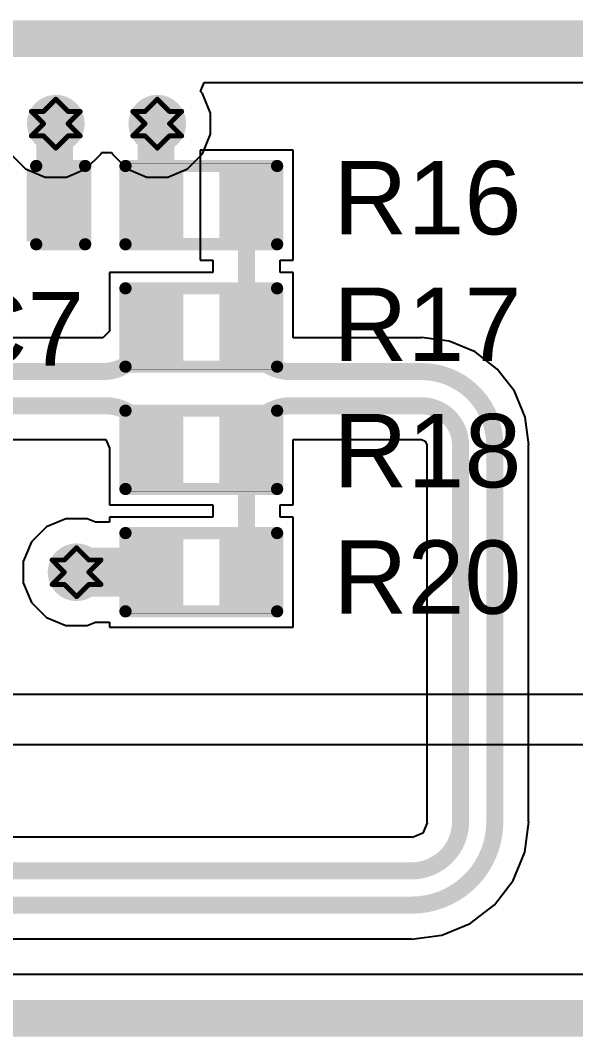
# Model space of a CAD drawing. Header units: inches. Extents: x -25 to 209, y 65 to 158.
# Drawn here: x 23.19 to 28.96, y 85.1 to 95.64 of the extents above; entities that cross this region are included whole.
import ezdxf

# ---------------------------------------------------------------- set-up
doc = ezdxf.new("R2010")
doc.units = ezdxf.units.IN
for name, color, linetype in [('Bottom Layer', 5, 'Continuous'), ('Drill Drawing', 1, 'Continuous'), ('Top Layer', 1, 'Continuous'), ('Top Overlay', 2, 'Continuous'), ('Top Paste', 8, 'Continuous'), ('Top Solder', 216, 'Continuous'), ('Via Holes', 16, 'Continuous')]:
    doc.layers.add(name, color=color, linetype=linetype)
doc.styles.add('Arial', font='', dxfattribs={"height": 0.2})
doc.styles.get('Arial').set_extended_font_data('Arial')

# ---------------------------------------------------------------- blocks, each defined once
blk = doc.blocks.new('R___0402_38')
at = {"layer": 'Top Layer'}
for points in [[(-0.6985, -0.3175), (-0.6985, 0.3175), (-0.2412999999999999, 0.3175), (-0.2413, -0.3175)], [(0.24130254, -0.3175), (0.24130254, 0.3175), (0.6985025399999999, 0.3175), (0.6985025399999999, -0.3175)]]:
    blk.add_hatch(color=1, dxfattribs=at).paths.add_polyline_path(points)
at = {"layer": 'Top Paste'}
for points in [[(-0.6985, -0.3175), (-0.6985, 0.3175), (-0.2412999999999999, 0.3175), (-0.2413, -0.3175)], [(0.24130254, -0.3175), (0.24130254, 0.3175), (0.6985025399999999, 0.3175), (0.6985025399999999, -0.3175)]]:
    blk.add_hatch(color=8, dxfattribs=at).paths.add_polyline_path(points)
at = {"layer": 'Top Solder'}
for points in [[(-0.75350116, -0.37250116), (-0.75350116, 0.37250116), (-0.1862988399999999, 0.37250116), (-0.18629884, -0.37250116)], [(0.18630138, -0.37250116), (0.18630138, 0.37250116), (0.7535037, 0.37250116), (0.7535037, -0.37250116)]]:
    blk.add_hatch(color=216, dxfattribs=at).paths.add_polyline_path(points)
at = {"layer": 'Top Overlay'}
for points, const_width in [([(-0.7874, 0.4064), (0.7874, 0.4064)], 0.127), ([(-0.7874, -0.4064), (-0.7874, 0.4064)], 0.127), ([(0.7874, -0.4064), (0.7874, 0.4064)], 0.127), ([(-0.7874, -0.4064), (0.7874, -0.4064)], 0.127), ([(-0.8128, -0.4318), (0.8128, -0.4318)], 0.0032258)]:
    blk.add_lwpolyline(points, dxfattribs=dict(at, const_width=const_width))
for points, const_width in [([(-0.8191499999999999, 0.4064, 1), (-0.7556499999999999, 0.4064, 1)], 0.0635), ([(-0.8191499999999999, 0.4064, 1), (-0.7556499999999999, 0.4064, 1)], 0.0635), ([(0.7556499999999999, 0.4064, 1), (0.8191499999999999, 0.4064, 1)], 0.0635), ([(0.7556499999999999, 0.4064, 1), (0.8191499999999999, 0.4064, 1)], 0.0635), ([(-0.8191499999999999, -0.4064, 1), (-0.7556499999999999, -0.4064, 1)], 0.0635), ([(-0.8191499999999999, -0.4064, 1), (-0.7556499999999999, -0.4064, 1)], 0.0635), ([(0.7556499999999999, -0.4064, 1), (0.8191499999999999, -0.4064, 1)], 0.0635), ([(0.7556499999999999, -0.4064, 1), (0.8191499999999999, -0.4064, 1)], 0.0635), ([(-0.81360518, -0.4318, 1), (-0.8119948199999999, -0.4318, 1)], 0.0016129), ([(0.8119948199999999, -0.4318, 1), (0.81360518, -0.4318, 1)], 0.0016129)]:
    blk.add_lwpolyline(points, format="xyb", close=True, dxfattribs=dict(at, const_width=const_width))
blk = doc.blocks.new('R___0402_40')
at = {"layer": 'Top Layer'}
for points in [[(-0.6985, -0.3175), (-0.6985, 0.3175), (-0.2412999999999999, 0.3175), (-0.2413, -0.3175)], [(0.2412999999999999, -0.3175), (0.2413, 0.3175), (0.6985, 0.3175), (0.6985, -0.3175)]]:
    blk.add_hatch(color=1, dxfattribs=at).paths.add_polyline_path(points)
at = {"layer": 'Top Paste'}
for points in [[(-0.6985, -0.3175), (-0.6985, 0.3175), (-0.2412999999999999, 0.3175), (-0.2413, -0.3175)], [(0.2412999999999999, -0.3175), (0.2413, 0.3175), (0.6985, 0.3175), (0.6985, -0.3175)]]:
    blk.add_hatch(color=8, dxfattribs=at).paths.add_polyline_path(points)
at = {"layer": 'Top Solder'}
for points in [[(-0.75350116, -0.37250116), (-0.75350116, 0.37250116), (-0.1862988399999999, 0.37250116), (-0.18629884, -0.37250116)], [(0.1862988399999999, -0.37250116), (0.18629884, 0.37250116), (0.75350116, 0.37250116), (0.75350116, -0.37250116)]]:
    blk.add_hatch(color=216, dxfattribs=at).paths.add_polyline_path(points)
at = {"layer": 'Top Overlay'}
for points, const_width in [([(-0.78740254, -0.40640254), (-0.7874, 0.4064)], 0.127), ([(-0.7874, 0.4064), (0.7874, 0.4064)], 0.127), ([(0.7874, -0.4064), (0.7874, 0.4064)], 0.127), ([(-0.78740254, -0.40640254), (0.7874, -0.4064)], 0.127), ([(-0.8128, -0.4318), (0.8128, -0.4318)], 0.0032258)]:
    blk.add_lwpolyline(points, dxfattribs=dict(at, const_width=const_width))
for points, const_width in [([(-0.8191499999999999, 0.4064, 1), (-0.7556499999999999, 0.4064, 1)], 0.0635), ([(-0.8191499999999999, 0.4064, 1), (-0.7556499999999999, 0.4064, 1)], 0.0635), ([(0.7556499999999999, 0.4064, 1), (0.8191499999999999, 0.4064, 1)], 0.0635), ([(0.7556499999999999, 0.4064, 1), (0.8191499999999999, 0.4064, 1)], 0.0635), ([(-0.8191525399999998, -0.40640254, 1), (-0.75565254, -0.40640254, 1)], 0.0635), ([(-0.8191525399999998, -0.40640254, 1), (-0.75565254, -0.40640254, 1)], 0.0635), ([(0.7556499999999999, -0.4064, 1), (0.8191499999999999, -0.4064, 1)], 0.0635), ([(0.7556499999999999, -0.4064, 1), (0.8191499999999999, -0.4064, 1)], 0.0635), ([(-0.81360518, -0.4318, 1), (-0.8119948199999999, -0.4318, 1)], 0.0016129), ([(0.8119948199999999, -0.4318, 1), (0.81360518, -0.4318, 1)], 0.0016129)]:
    blk.add_lwpolyline(points, format="xyb", close=True, dxfattribs=dict(at, const_width=const_width))
blk = doc.blocks.new('R___0402_41')
at = {"layer": 'Top Layer'}
for points in [[(-0.6985025399999999, -0.3175), (-0.6985025399999999, 0.3175), (-0.24130254, 0.3175), (-0.24130254, -0.3175)], [(0.2412999999999999, -0.3175), (0.2413, 0.3175), (0.6985, 0.3175), (0.6985, -0.3175)]]:
    blk.add_hatch(color=1, dxfattribs=at).paths.add_polyline_path(points)
at = {"layer": 'Top Paste'}
for points in [[(-0.6985025399999999, -0.3175), (-0.6985025399999999, 0.3175), (-0.24130254, 0.3175), (-0.24130254, -0.3175)], [(0.2412999999999999, -0.3175), (0.2413, 0.3175), (0.6985, 0.3175), (0.6985, -0.3175)]]:
    blk.add_hatch(color=8, dxfattribs=at).paths.add_polyline_path(points)
at = {"layer": 'Top Solder'}
for points in [[(-0.7535037, -0.37250116), (-0.7535037, 0.37250116), (-0.18630138, 0.37250116), (-0.18630138, -0.37250116)], [(0.1862988399999999, -0.37250116), (0.18629884, 0.37250116), (0.75350116, 0.37250116), (0.75350116, -0.37250116)]]:
    blk.add_hatch(color=216, dxfattribs=at).paths.add_polyline_path(points)
at = {"layer": 'Top Overlay'}
for points, const_width in [([(-0.78740254, -0.40640254), (-0.7874, 0.4064)], 0.127), ([(-0.7874, 0.4064), (0.7874, 0.4064)], 0.127), ([(0.7874, -0.4064), (0.7874, 0.4064)], 0.127), ([(-0.78740254, -0.40640254), (0.7874, -0.4064)], 0.127), ([(-0.8127974599999999, -0.4318), (0.8127974599999999, -0.4318)], 0.0032258)]:
    blk.add_lwpolyline(points, dxfattribs=dict(at, const_width=const_width))
for points, const_width in [([(-0.8191499999999999, 0.4064, 1), (-0.7556499999999999, 0.4064, 1)], 0.0635), ([(-0.8191499999999999, 0.4064, 1), (-0.7556499999999999, 0.4064, 1)], 0.0635), ([(0.7556499999999999, 0.4064, 1), (0.8191499999999999, 0.4064, 1)], 0.0635), ([(0.7556499999999999, 0.4064, 1), (0.8191499999999999, 0.4064, 1)], 0.0635), ([(-0.8191525399999998, -0.40640254, 1), (-0.75565254, -0.40640254, 1)], 0.0635), ([(-0.8191525399999998, -0.40640254, 1), (-0.75565254, -0.40640254, 1)], 0.0635), ([(0.7556499999999999, -0.4064, 1), (0.8191499999999999, -0.4064, 1)], 0.0635), ([(0.7556499999999999, -0.4064, 1), (0.8191499999999999, -0.4064, 1)], 0.0635), ([(-0.8136026399999999, -0.4318, 1), (-0.81199228, -0.4318, 1)], 0.0016129), ([(0.81199228, -0.4318, 1), (0.8136026399999999, -0.4318, 1)], 0.0016129)]:
    blk.add_lwpolyline(points, format="xyb", close=True, dxfattribs=dict(at, const_width=const_width))
blk = doc.blocks.new('R___0402_42')
at = {"layer": 'Top Layer'}
for points in [[(-0.6985, -0.3175), (-0.6985, 0.3175), (-0.2412999999999999, 0.3175), (-0.2413, -0.3175)], [(0.2412999999999999, -0.3175), (0.2413, 0.3175), (0.6985, 0.3175), (0.6985, -0.3175)]]:
    blk.add_hatch(color=1, dxfattribs=at).paths.add_polyline_path(points)
at = {"layer": 'Top Paste'}
for points in [[(-0.6985, -0.3175), (-0.6985, 0.3175), (-0.2412999999999999, 0.3175), (-0.2413, -0.3175)], [(0.2412999999999999, -0.3175), (0.2413, 0.3175), (0.6985, 0.3175), (0.6985, -0.3175)]]:
    blk.add_hatch(color=8, dxfattribs=at).paths.add_polyline_path(points)
at = {"layer": 'Top Solder'}
for points in [[(-0.75350116, -0.37250116), (-0.75350116, 0.37250116), (-0.1862988399999999, 0.37250116), (-0.18629884, -0.37250116)], [(0.1862988399999999, -0.37250116), (0.18629884, 0.37250116), (0.75350116, 0.37250116), (0.75350116, -0.37250116)]]:
    blk.add_hatch(color=216, dxfattribs=at).paths.add_polyline_path(points)
at = {"layer": 'Top Overlay'}
for points, const_width in [([(-0.78739746, 0.4064), (-0.78740254, -0.40640254)], 0.127), ([(0.7874, 0.4064), (-0.78739746, 0.4064)], 0.127), ([(0.7874, 0.4064), (0.7874, -0.4064)], 0.127), ([(0.7874, -0.4064), (-0.78740254, -0.40640254)], 0.127), ([(0.8128, -0.4318), (-0.8127974599999999, -0.4318)], 0.0032258)]:
    blk.add_lwpolyline(points, dxfattribs=dict(at, const_width=const_width))
for points, const_width in [([(-0.8191474599999999, 0.4064, 1), (-0.7556474599999999, 0.4064, 1)], 0.0635), ([(-0.8191474599999999, 0.4064, 1), (-0.7556474599999999, 0.4064, 1)], 0.0635), ([(0.7556499999999999, 0.4064, 1), (0.8191499999999999, 0.4064, 1)], 0.0635), ([(0.7556499999999999, 0.4064, 1), (0.8191499999999999, 0.4064, 1)], 0.0635), ([(-0.8191525399999998, -0.40640254, 1), (-0.75565254, -0.40640254, 1)], 0.0635), ([(-0.8191525399999998, -0.40640254, 1), (-0.75565254, -0.40640254, 1)], 0.0635), ([(0.7556499999999999, -0.4064, 1), (0.8191499999999999, -0.4064, 1)], 0.0635), ([(0.7556499999999999, -0.4064, 1), (0.8191499999999999, -0.4064, 1)], 0.0635), ([(-0.8136026399999999, -0.4318, 1), (-0.81199228, -0.4318, 1)], 0.0016129), ([(0.8119948199999999, -0.4318, 1), (0.81360518, -0.4318, 1)], 0.0016129)]:
    blk.add_lwpolyline(points, format="xyb", close=True, dxfattribs=dict(at, const_width=const_width))
blk = doc.blocks.new('C___0402_72')
at = {"layer": 'Top Layer'}
for points in [[(-0.6985025399999999, -0.3175), (-0.6985025399999999, 0.3175), (-0.24130254, 0.3175), (-0.24130254, -0.3175)], [(0.2412999999999999, -0.3175), (0.2413, 0.3175), (0.6985, 0.3175), (0.6985, -0.3175)]]:
    blk.add_hatch(color=1, dxfattribs=at).paths.add_polyline_path(points)
at = {"layer": 'Top Paste'}
for points in [[(-0.6985025399999999, -0.3175), (-0.6985025399999999, 0.3175), (-0.24130254, 0.3175), (-0.24130254, -0.3175)], [(0.2412999999999999, -0.3175), (0.2413, 0.3175), (0.6985, 0.3175), (0.6985, -0.3175)]]:
    blk.add_hatch(color=8, dxfattribs=at).paths.add_polyline_path(points)
at = {"layer": 'Top Solder'}
for points in [[(-0.75850242, -0.37749988), (-0.75850242, 0.37749988), (-0.1813026599999999, 0.37749988), (-0.18130266, -0.37749988)], [(0.18130012, -0.37749988), (0.18130012, 0.37749988), (0.7584998799999999, 0.37749988), (0.7584998799999999, -0.37749988)]]:
    blk.add_hatch(color=216, dxfattribs=at).paths.add_polyline_path(points)
at = {"layer": 'Top Overlay', "const_width": 0.127}
for points in [[(-0.27940254, 0.40640254), (-0.7874, 0.4064)], [(-0.7874, 0.4064), (-0.7874, -0.4064)], [(0.7874, 0.4064), (0.2794, 0.4064)], [(0.7874, 0.4064), (0.7874, -0.4064)], [(-0.27940254, -0.40640254), (-0.7874, -0.4064)], [(0.7874, -0.4064), (0.2794, -0.4064)]]:
    blk.add_lwpolyline(points, dxfattribs=at)
at = {"layer": 'Top Overlay', "const_width": 0.0635}
for points in [[(-0.8191499999999999, 0.4064, 1), (-0.7556499999999999, 0.4064, 1)], [(-0.8191499999999999, 0.4064, 1), (-0.7556499999999999, 0.4064, 1)], [(-0.31115254, 0.40640254, 1), (-0.24765254, 0.40640254, 1)], [(0.24765, 0.4064, 1), (0.31115, 0.4064, 1)], [(0.7556499999999999, 0.4064, 1), (0.8191499999999999, 0.4064, 1)], [(0.7556499999999999, 0.4064, 1), (0.8191499999999999, 0.4064, 1)], [(-0.8191499999999999, -0.4064, 1), (-0.7556499999999999, -0.4064, 1)], [(-0.8191499999999999, -0.4064, 1), (-0.7556499999999999, -0.4064, 1)], [(-0.31115254, -0.40640254, 1), (-0.24765254, -0.40640254, 1)], [(0.24765, -0.4064, 1), (0.31115, -0.4064, 1)], [(0.7556499999999999, -0.4064, 1), (0.8191499999999999, -0.4064, 1)], [(0.7556499999999999, -0.4064, 1), (0.8191499999999999, -0.4064, 1)]]:
    blk.add_lwpolyline(points, format="xyb", close=True, dxfattribs=at)

msp = doc.modelspace()

# ---------------------------------------------------------------- hatches: boundary and pattern name
at = {"layer": 'Bottom Layer'}
h = msp.add_hatch(color=5, dxfattribs=at)
edge = h.paths.add_edge_path()
edge.add_arc((23.55854064, 94.57135772), 0.2999994, 0, 360)
h = msp.add_hatch(color=5, dxfattribs=at)
edge = h.paths.add_edge_path()
edge.add_arc((24.61264064, 94.57135772), 0.2999994, 0, 360)
h = msp.add_hatch(color=5, dxfattribs=at)
edge = h.paths.add_edge_path()
edge.add_arc((23.77440254, 89.91598476), 0.2999994, 0, 360)
at = {"layer": 'Top Layer'}
h = msp.add_hatch(color=1, dxfattribs=at)
edge = h.paths.add_edge_path()
edge.add_arc((23.55854064, 94.57135772), 0.2999994, 0, 360)
h = msp.add_hatch(color=1, dxfattribs=at)
edge = h.paths.add_edge_path()
edge.add_arc((24.61264064, 94.57135772), 0.2999994, 0, 360)
h = msp.add_hatch(color=1, dxfattribs=at)
edge = h.paths.add_edge_path()
edge.add_arc((23.77440254, 89.91598476), 0.2999994, 0, 360)
at = {"layer": 'Via Holes'}
h = msp.add_hatch(color=7, dxfattribs=at)
edge = h.paths.add_edge_path()
edge.add_arc((23.55854064, 94.57135772), 0.1499997, 0, 360)
h = msp.add_hatch(color=7, dxfattribs=at)
edge = h.paths.add_edge_path()
edge.add_arc((24.61264064, 94.57135772), 0.1499997, 0, 360)
h = msp.add_hatch(color=7, dxfattribs=at)
edge = h.paths.add_edge_path()
edge.add_arc((23.77440254, 89.91598476), 0.1499997, 0, 360)

# ---------------------------------------------------------------- linework, layer by layer
at = {"layer": 'Bottom Layer'}
for p, q in [((25.06108272, 94.9063888), (25.0999625, 95.00025704)), ((25.0999625, 95.00025704), (36.19067946, 95.000318)), ((25.08229934, 94.88517218), (25.06108272, 94.9063888)), ((25.16664004, 94.68155562), (25.08229934, 94.88517218)), ((25.16664004, 94.46115981999999), (25.16664004, 94.68155562)), ((25.08229934, 94.25754325999999), (25.16664004, 94.46115981999999)), ((23.08888194, 94.25754325999999), (23.24472618, 94.10169902)), ((23.8723551, 94.10169902), (24.02819934, 94.25754325999999)), ((24.02819934, 94.25754325999999), (24.03479064, 94.27345381999999)), ((24.03479064, 94.27345381999999), (24.13639064, 94.27345381999999)), ((24.13639064, 94.27345381999999), (24.14298194, 94.25754325999999)), ((24.14298194, 94.25754325999999), (24.29882618, 94.10169902)), ((24.9264551, 94.10169902), (25.08229934, 94.25754325999999)), ((23.24472618, 94.10169902), (23.44834274, 94.01735832)), ((23.66873854, 94.01735832), (23.8723551, 94.10169902)), ((24.29882618, 94.10169902), (24.50244274, 94.01735832)), ((24.72283854, 94.01735832), (24.9264551, 94.10169902)), ((23.44834274, 94.01735832), (23.66873854, 94.01735832)), ((24.50244274, 94.01735832), (24.72283854, 94.01735832)), ((55.65138475999999, 88.64599745999999), (14.16914616, 88.646)), ((14.16914616, 88.12804828), (55.65136443999999, 88.12804573999999)), ((67.3872033, 85.73911478), (14.66467984, 85.73911478))]:
    msp.add_line(p, q, dxfattribs=at)
at = {"layer": 'Bottom Layer', "const_width": 0.3809999999999999}
for points in [[(-6.102819899999999, 95.45352512), (67.29568963999999, 95.45352512)], [(14.66467984, 85.28590765999999), (67.7174668, 85.28590765999999)]]:
    msp.add_lwpolyline(points, dxfattribs=at)
at = {"layer": 'Drill Drawing', "const_width": 0.0508}
for points in [[(23.43154064, 94.69835771999999), (23.55854064, 94.82535771999999)], [(23.55854064, 94.82535771999999), (23.68554064, 94.69835771999999)], [(24.48564064, 94.69835771999999), (24.61264064, 94.82535771999999)], [(24.61264064, 94.82535771999999), (24.73964064, 94.69835771999999)], [(23.30454064, 94.69835771999999), (23.43154064, 94.57135772)], [(23.30454064, 94.69835771999999), (23.43154064, 94.69835771999999)], [(23.68554064, 94.69835771999999), (23.81254064, 94.69835771999999)], [(23.68554064, 94.57135772), (23.81254064, 94.69835771999999)], [(24.35864064, 94.69835771999999), (24.48564064, 94.57135772)], [(24.35864064, 94.69835771999999), (24.48564064, 94.69835771999999)], [(24.73964064, 94.69835771999999), (24.86664064, 94.69835771999999)], [(24.73964064, 94.57135772), (24.86664064, 94.69835771999999)], [(23.30454064, 94.44435772), (23.43154064, 94.57135772)], [(23.68554064, 94.57135772), (23.81254064, 94.44435772)], [(24.35864064, 94.44435772), (24.48564064, 94.57135772)], [(24.73964064, 94.57135772), (24.86664064, 94.44435772)], [(23.30454064, 94.44435772), (23.43154064, 94.44435772)], [(23.43154064, 94.44435772), (23.55854064, 94.31735771999999)], [(23.55854064, 94.31735771999999), (23.68554064, 94.44435772)], [(23.68554064, 94.44435772), (23.81254064, 94.44435772)], [(24.35864064, 94.44435772), (24.48564064, 94.44435772)], [(24.48564064, 94.44435772), (24.61264064, 94.31735771999999)], [(24.61264064, 94.31735771999999), (24.73964064, 94.44435772)], [(24.73964064, 94.44435772), (24.86664064, 94.44435772)], [(23.64740254, 90.04298476), (23.77440254, 90.16998475999999)], [(23.77440254, 90.16998475999999), (23.90140254, 90.04298476)], [(23.52040254, 90.04298476), (23.64740254, 89.91598476)], [(23.52040254, 90.04298476), (23.64740254, 90.04298476)], [(23.90140254, 90.04298476), (24.02840254, 90.04298476)], [(23.90140254, 89.91598476), (24.02840254, 90.04298476)], [(23.52040254, 89.78898475999999), (23.64740254, 89.91598476)], [(23.90140254, 89.91598476), (24.02840254, 89.78898475999999)], [(23.52040254, 89.78898475999999), (23.64740254, 89.78898475999999)], [(23.64740254, 89.78898475999999), (23.77440254, 89.66198476)], [(23.77440254, 89.66198476), (23.90140254, 89.78898475999999)], [(23.90140254, 89.78898475999999), (24.02840254, 89.78898475999999)]]:
    msp.add_lwpolyline(points, dxfattribs=at)
at = {"layer": 'Drill Drawing', "const_width": 0.0254}
for points in [[(23.54584064, 94.82535771999999, 1), (23.57124064, 94.82535771999999, 1)], [(23.54584064, 94.82535771999999, 1), (23.57124064, 94.82535771999999, 1)], [(24.59994064, 94.82535771999999, 1), (24.62534064, 94.82535771999999, 1)], [(24.59994064, 94.82535771999999, 1), (24.62534064, 94.82535771999999, 1)], [(23.29184064, 94.69835771999999, 1), (23.31724064, 94.69835771999999, 1)], [(23.29184064, 94.69835771999999, 1), (23.31724064, 94.69835771999999, 1)], [(23.41884064, 94.69835771999999, 1), (23.44424064, 94.69835771999999, 1)], [(23.41884064, 94.69835771999999, 1), (23.44424064, 94.69835771999999, 1)], [(23.67284064, 94.69835771999999, 1), (23.69824064, 94.69835771999999, 1)], [(23.67284064, 94.69835771999999, 1), (23.69824064, 94.69835771999999, 1)], [(23.79984064, 94.69835771999999, 1), (23.82524064, 94.69835771999999, 1)], [(23.79984064, 94.69835771999999, 1), (23.82524064, 94.69835771999999, 1)], [(24.34594064, 94.69835771999999, 1), (24.37134064, 94.69835771999999, 1)], [(24.34594064, 94.69835771999999, 1), (24.37134064, 94.69835771999999, 1)], [(24.47294064, 94.69835771999999, 1), (24.49834064, 94.69835771999999, 1)], [(24.47294064, 94.69835771999999, 1), (24.49834064, 94.69835771999999, 1)], [(24.72694064, 94.69835771999999, 1), (24.75234064, 94.69835771999999, 1)], [(24.72694064, 94.69835771999999, 1), (24.75234064, 94.69835771999999, 1)], [(24.85394064, 94.69835771999999, 1), (24.87934064, 94.69835771999999, 1)], [(24.85394064, 94.69835771999999, 1), (24.87934064, 94.69835771999999, 1)], [(23.41884064, 94.57135772, 1), (23.44424064, 94.57135772, 1)], [(23.41884064, 94.57135772, 1), (23.44424064, 94.57135772, 1)], [(23.67284064, 94.57135772, 1), (23.69824064, 94.57135772, 1)], [(23.67284064, 94.57135772, 1), (23.69824064, 94.57135772, 1)], [(24.47294064, 94.57135772, 1), (24.49834064, 94.57135772, 1)], [(24.47294064, 94.57135772, 1), (24.49834064, 94.57135772, 1)], [(24.72694064, 94.57135772, 1), (24.75234064, 94.57135772, 1)], [(24.72694064, 94.57135772, 1), (24.75234064, 94.57135772, 1)], [(23.29184064, 94.44435772, 1), (23.31724064, 94.44435772, 1)], [(23.29184064, 94.44435772, 1), (23.31724064, 94.44435772, 1)], [(23.41884064, 94.44435772, 1), (23.44424064, 94.44435772, 1)], [(23.41884064, 94.44435772, 1), (23.44424064, 94.44435772, 1)], [(23.67284064, 94.44435772, 1), (23.69824064, 94.44435772, 1)], [(23.67284064, 94.44435772, 1), (23.69824064, 94.44435772, 1)], [(23.79984064, 94.44435772, 1), (23.82524064, 94.44435772, 1)], [(23.79984064, 94.44435772, 1), (23.82524064, 94.44435772, 1)], [(24.34594064, 94.44435772, 1), (24.37134064, 94.44435772, 1)], [(24.34594064, 94.44435772, 1), (24.37134064, 94.44435772, 1)], [(24.47294064, 94.44435772, 1), (24.49834064, 94.44435772, 1)], [(24.47294064, 94.44435772, 1), (24.49834064, 94.44435772, 1)], [(24.72694064, 94.44435772, 1), (24.75234064, 94.44435772, 1)], [(24.72694064, 94.44435772, 1), (24.75234064, 94.44435772, 1)], [(24.85394064, 94.44435772, 1), (24.87934064, 94.44435772, 1)], [(24.85394064, 94.44435772, 1), (24.87934064, 94.44435772, 1)], [(23.54584064, 94.31735771999999, 1), (23.57124064, 94.31735771999999, 1)], [(23.54584064, 94.31735771999999, 1), (23.57124064, 94.31735771999999, 1)], [(24.59994064, 94.31735771999999, 1), (24.62534064, 94.31735771999999, 1)], [(24.59994064, 94.31735771999999, 1), (24.62534064, 94.31735771999999, 1)], [(23.76170254, 90.16998475999999, 1), (23.78710254, 90.16998475999999, 1)], [(23.76170254, 90.16998475999999, 1), (23.78710254, 90.16998475999999, 1)], [(23.50770254, 90.04298476, 1), (23.53310254, 90.04298476, 1)], [(23.50770254, 90.04298476, 1), (23.53310254, 90.04298476, 1)], [(23.63470254, 90.04298476, 1), (23.66010254, 90.04298476, 1)], [(23.63470254, 90.04298476, 1), (23.66010254, 90.04298476, 1)], [(23.88870254, 90.04298476, 1), (23.91410254, 90.04298476, 1)], [(23.88870254, 90.04298476, 1), (23.91410254, 90.04298476, 1)], [(24.01570254, 90.04298476, 1), (24.04110254, 90.04298476, 1)], [(24.01570254, 90.04298476, 1), (24.04110254, 90.04298476, 1)], [(23.63470254, 89.91598476, 1), (23.66010254, 89.91598476, 1)], [(23.63470254, 89.91598476, 1), (23.66010254, 89.91598476, 1)], [(23.88870254, 89.91598476, 1), (23.91410254, 89.91598476, 1)], [(23.88870254, 89.91598476, 1), (23.91410254, 89.91598476, 1)], [(23.50770254, 89.78898475999999, 1), (23.53310254, 89.78898475999999, 1)], [(23.50770254, 89.78898475999999, 1), (23.53310254, 89.78898475999999, 1)], [(23.63470254, 89.78898475999999, 1), (23.66010254, 89.78898475999999, 1)], [(23.63470254, 89.78898475999999, 1), (23.66010254, 89.78898475999999, 1)], [(23.88870254, 89.78898475999999, 1), (23.91410254, 89.78898475999999, 1)], [(23.88870254, 89.78898475999999, 1), (23.91410254, 89.78898475999999, 1)], [(24.01570254, 89.78898475999999, 1), (24.04110254, 89.78898475999999, 1)], [(24.01570254, 89.78898475999999, 1), (24.04110254, 89.78898475999999, 1)], [(23.76170254, 89.66198476, 1), (23.78710254, 89.66198476, 1)], [(23.76170254, 89.66198476, 1), (23.78710254, 89.66198476, 1)]]:
    msp.add_lwpolyline(points, format="xyb", close=True, dxfattribs=at)
at = {"layer": 'Top Layer'}
for p, q in [((26.02230254, 94.2975), (25.05710254, 94.2975)), ((25.05710254, 94.2975), (25.05710254, 93.1545)), ((26.02230254, 93.1545), (26.02230254, 94.2975)), ((25.05710254, 93.1545), (25.19007916, 93.1545)), ((25.19007916, 93.1545), (25.1900817, 93.02748476)), ((25.8893183, 93.02748476), (25.88931576, 93.1545)), ((25.88931576, 93.1545), (26.02230254, 93.1545)), ((25.1900817, 93.02748476), (24.1173, 93.02748476)), ((24.1173, 93.02748476), (24.1173, 92.41667826)), ((26.02230254, 93.02748476), (25.8893183, 93.02748476)), ((26.02230254, 92.34840306), (26.02230254, 93.02748476)), ((24.1173, 92.41667826), (24.04778528, 92.34840306)), ((24.04778528, 92.34840306), (21.94987482, 92.34840306)), ((27.35572634, 92.34840306), (26.02230254, 92.34840306)), ((27.35580254, 92.34841829999999), (27.35572634, 92.34840306)), ((27.64423986, 92.31326216), (27.35580254, 92.35123516)), ((27.35580254, 92.35123516), (27.35580254, 92.34841829999999)), ((27.91302012, 92.20192888), (27.64423986, 92.31326216)), ((28.14382738, 92.02482484), (27.91302012, 92.20192888)), ((28.32093142, 91.79401758), (28.14382738, 92.02482484)), ((28.43226469999999, 91.52523732), (28.32093142, 91.79401758)), ((28.47023769999999, 91.2368), (28.43226469999999, 91.52523732)), ((21.93369756, 91.29356646), (24.07924318, 91.29356646)), ((24.07924318, 91.29356646), (24.11730254, 91.20427276)), ((26.02230254, 90.61448476), (26.02230254, 91.29356646)), ((26.02230254, 91.29356646), (26.45696258, 91.29356646)), ((26.45696258, 91.29356646), (26.45703878, 91.29358169999999)), ((26.45703878, 91.29358169999999), (27.35580254, 91.29358169999999)), ((27.35580254, 91.29358169999999), (27.35580254, 91.29178592)), ((27.35580254, 91.29178592), (27.39468232, 91.27567977999999)), ((27.39468232, 91.27567977999999), (27.41078846, 91.2368)), ((24.11730254, 91.20427276), (24.11730254, 90.61448476)), ((27.41078846, 91.2368), (27.41258424, 91.2368)), ((27.41258424, 91.2368), (27.41258424, 87.3252)), ((28.46742084, 87.3252), (28.46742084, 91.2368)), ((28.46742084, 91.2368), (28.47023769999999, 91.2368)), ((24.11730254, 90.61448476), (25.19008424, 90.61448476)), ((25.19008424, 90.61448476), (25.19008424, 90.48748476)), ((25.88932084, 90.48748476), (25.88932084, 90.61448476)), ((25.88932084, 90.61448476), (26.02230254, 90.61448476)), ((23.66420464, 90.46998416), (23.46058808, 90.38564346)), ((23.88460044, 90.46998416), (23.66420464, 90.46998416)), ((23.97162846, 90.43393648), (23.88460044, 90.46998416)), ((24.11730254, 90.43393648), (23.97162846, 90.43393648)), ((25.19008424, 90.48748476), (24.11730254, 90.48748476)), ((24.11730254, 90.48748476), (24.11730254, 90.43393648)), ((26.02230508, 90.48748476), (25.88932084, 90.48748476)), ((26.02230508, 89.34448476), (26.02230508, 90.48748476)), ((23.46058808, 90.38564346), (23.30474384, 90.22979922)), ((23.30474384, 90.22979922), (23.22040314, 90.02618265999999)), ((23.22040314, 90.02618265999999), (23.22040314, 89.80578686)), ((23.22040314, 89.80578686), (23.30474384, 89.6021703)), ((23.30474384, 89.6021703), (23.46058808, 89.44632606)), ((23.46058808, 89.44632606), (23.66420464, 89.36198535999999)), ((23.66420464, 89.36198535999999), (23.88460044, 89.36198535999999)), ((23.88460044, 89.36198535999999), (23.97162846, 89.39803304)), ((23.97162846, 89.39803304), (24.11730254, 89.39803304)), ((24.11730254, 89.39803304), (24.11730254, 89.34448476)), ((24.11730254, 89.34448476), (26.02230508, 89.34448476)), ((27.41474578, 87.31433896), (27.37060312, 87.20776818)), ((27.41258424, 87.3252), (27.41474578, 87.31433896)), ((28.42962056, 87.00997075999999), (28.47112162, 87.3252)), ((28.47112162, 87.3252), (28.46742084, 87.3252)), ((27.2531713, 87.16578706), (18.57399892, 87.16578706)), ((27.26403234, 87.16362552), (27.2531713, 87.16578706)), ((27.37060312, 87.20776818), (27.26403234, 87.16362552)), ((28.30794694, 86.71622484), (28.42962056, 87.00997075999999)), ((28.11439132, 86.46397997999999), (28.30794694, 86.71622484)), ((27.86214646, 86.27042435999999), (28.11439132, 86.46397997999999)), ((27.56840054, 86.14875074), (27.86214646, 86.27042435999999)), ((21.17867494, 86.11095046), (27.2531713, 86.11095046)), ((27.2531713, 86.10724968), (27.56840054, 86.14875074)), ((27.2531713, 86.11095046), (27.2531713, 86.10724968))]:
    msp.add_line(p, q, dxfattribs=at)
for points, const_width in [([(23.54580254, 93.726), (23.54580254, 94.57135772)], 0.3809999999999999), ([(23.54580254, 94.57135772), (23.55854064, 94.57135772)], 0.3809999999999999), ([(24.59990254, 93.726), (24.59990254, 94.57135772)], 0.3809999999999999), ([(25.53969746, 93.72599746), (25.5397, 92.50929936)], 0.1778), ([(24.4602, 92.22738475999999), (24.5999, 92.45598476)], 0.1778), ([(24.38127966, 92.14322947999999), (24.4602, 92.22738475999999)], 0.1778), ([(21.94987228, 91.99878475999999), (24.04778782, 91.99878475999999)], 0.1778), ([(25.9969, 91.99878475999999), (27.35580254, 91.99878475999999)], 0.1778), ([(27.35580254, 91.99878475999999), (27.35580254, 91.99879999999999)], 0.1778), ([(21.93369502, 91.64318476), (24.07924572, 91.64318476)], 0.1778), ([(25.99690762, 91.64318476), (26.45696258, 91.64318476)], 0.1778), ([(26.45696258, 91.6432), (27.35580254, 91.6432)], 0.1778), ([(26.45696258, 91.64318476), (26.45696258, 91.6432)], 0.1778), ([(24.47519108, 91.41458476), (24.5999, 91.18598476)], 0.1778), ([(25.53970254, 91.18598476), (25.53970762, 91.18598476)], 0.1778), ([(25.53970254, 89.91598476), (25.53970254, 91.18598476)], 0.1778), ([(27.76220254, 87.3252), (27.76220254, 91.2368)], 0.1778), ([(28.11780254, 87.3252), (28.11780254, 91.2368)], 0.1778), ([(23.77440254, 89.91598476), (24.54071038, 89.91598476)], 0.508), ([(18.57399892, 86.81616876), (27.2531713, 86.81616876)], 0.1778), ([(21.54568716, 86.46056876), (27.2531713, 86.46056876)], 0.1778)]:
    msp.add_lwpolyline(points, dxfattribs=dict(at, const_width=const_width))
for points, const_width in [([(23.45055254, 94.57135772, 1), (23.64105254, 94.57135772, 1)], 0.1905), ([(23.45055254, 94.57135772, 1), (23.64105254, 94.57135772, 1)], 0.1905), ([(23.46329064, 94.57135772, 1), (23.65379064, 94.57135772, 1)], 0.1905), ([(24.50465254, 94.57135772, 1), (24.69515254, 94.57135772, 1)], 0.1905), ([(23.45055254, 93.726, 1), (23.64105254, 93.726, 1)], 0.1905), ([(24.50465254, 93.726, 1), (24.69515254, 93.726, 1)], 0.1905), ([(25.49524746, 93.72599746, 1), (25.58414746, 93.72599746, 1)], 0.0889), ([(24.55545, 92.45598476, 1), (24.64435, 92.45598476, 1)], 0.0889), ([(25.49525, 92.50929936, 1), (25.58415, 92.50929936, 1)], 0.0889), ([(25.49525, 92.45598476, 1), (25.58415, 92.45598476, 1)], 0.0889), ([(24.41575, 92.22738475999999, 1), (24.50465, 92.22738475999999, 1)], 0.0889), ([(24.41575, 92.22738475999999, 1), (24.50465, 92.22738475999999, 1)], 0.0889), ([(24.33682966, 92.14322947999999, 1), (24.42572966, 92.14322947999999, 1)], 0.0889), ([(24.33682966, 92.14322947999999, 1), (24.42572966, 92.14322947999999, 1)], 0.0889), ([(24.00333782, 91.99878475999999, 1), (24.09223782, 91.99878475999999, 1)], 0.0889), ([(24.00333782, 91.99878475999999, 1), (24.09223782, 91.99878475999999, 1)], 0.0889), ([(25.95245, 91.99878475999999, 1), (26.04135, 91.99878475999999, 1)], 0.0889), ([(25.95245, 91.99878475999999, 1), (26.04135, 91.99878475999999, 1)], 0.0889), ([(27.31135254, 91.99879999999999, 1), (27.40025254, 91.99879999999999, 1)], 0.0889), ([(27.31135254, 91.99879999999999, 1), (27.40025254, 91.99879999999999, 1)], 0.0889), ([(27.31135254, 91.99878475999999, 1), (27.40025254, 91.99878475999999, 1)], 0.0889), ([(27.31135254, 91.99878475999999, 1), (27.40025254, 91.99878475999999, 1)], 0.0889), ([(24.03479572, 91.64318476, 1), (24.12369572, 91.64318476, 1)], 0.0889), ([(24.03479572, 91.64318476, 1), (24.12369572, 91.64318476, 1)], 0.0889), ([(25.95245762, 91.64318476, 1), (26.04135762, 91.64318476, 1)], 0.0889), ([(25.95245762, 91.64318476, 1), (26.04135762, 91.64318476, 1)], 0.0889), ([(26.41251258, 91.6432, 1), (26.50141258, 91.6432, 1)], 0.0889), ([(26.41251258, 91.6432, 1), (26.50141258, 91.6432, 1)], 0.0889), ([(26.41251258, 91.64318476, 1), (26.50141258, 91.64318476, 1)], 0.0889), ([(26.41251258, 91.64318476, 1), (26.50141258, 91.64318476, 1)], 0.0889), ([(27.31135254, 91.6432, 1), (27.40025254, 91.6432, 1)], 0.0889), ([(27.31135254, 91.6432, 1), (27.40025254, 91.6432, 1)], 0.0889), ([(24.43074108, 91.41458476, 1), (24.51964108, 91.41458476, 1)], 0.0889), ([(24.43074108, 91.41458476, 1), (24.51964108, 91.41458476, 1)], 0.0889), ([(24.55545, 91.18598476, 1), (24.64435, 91.18598476, 1)], 0.0889), ([(25.49525254, 91.18598476, 1), (25.58415254, 91.18598476, 1)], 0.0889), ([(25.49525254, 91.18598476, 1), (25.58415254, 91.18598476, 1)], 0.0889), ([(25.49525762, 91.18598476, 1), (25.58415762, 91.18598476, 1)], 0.0889), ([(25.49525762, 91.18598476, 1), (25.58415762, 91.18598476, 1)], 0.0889), ([(27.71775254, 91.2368, 1), (27.80665254, 91.2368, 1)], 0.0889), ([(27.71775254, 91.2368, 1), (27.80665254, 91.2368, 1)], 0.0889), ([(28.07335253999999, 91.2368, 1), (28.16225254, 91.2368, 1)], 0.0889), ([(28.07335253999999, 91.2368, 1), (28.16225254, 91.2368, 1)], 0.0889), ([(23.64740254, 89.91598476, 1), (23.90140254, 89.91598476, 1)], 0.254), ([(24.41371038, 89.91598476, 1), (24.66771038, 89.91598476, 1)], 0.254), ([(25.49525254, 89.91598476, 1), (25.58415254, 89.91598476, 1)], 0.0889), ([(27.71775254, 87.3252, 1), (27.80665254, 87.3252, 1)], 0.0889), ([(27.71775254, 87.3252, 1), (27.80665254, 87.3252, 1)], 0.0889), ([(28.07335253999999, 87.3252, 1), (28.16225254, 87.3252, 1)], 0.0889), ([(28.07335253999999, 87.3252, 1), (28.16225254, 87.3252, 1)], 0.0889), ([(27.2087213, 86.81616876, 1), (27.2976213, 86.81616876, 1)], 0.0889), ([(27.2087213, 86.81616876, 1), (27.2976213, 86.81616876, 1)], 0.0889), ([(27.2087213, 86.46056876, 1), (27.2976213, 86.46056876, 1)], 0.0889), ([(27.2087213, 86.46056876, 1), (27.2976213, 86.46056876, 1)], 0.0889)]:
    msp.add_lwpolyline(points, format="xyb", close=True, dxfattribs=dict(at, const_width=const_width))
at = {"layer": 'Top Layer', "const_width": 0.1778}
for points in [[(25.9969, 91.99878475999999, -0.4142135623730951), (25.5397, 92.45598476)], [(24.38127966, 92.14322947999999, -0.2072623171185884), (24.04778782, 91.99878475999999)], [(27.35580254, 91.99879999999999, -0.4142135623730951), (28.11780254, 91.2368)], [(24.07924572, 91.64318476, -0.2679487661814804), (24.47519108, 91.41458476)], [(25.53970762, 91.18598476, -0.4142135623730951), (25.99690762, 91.64318476)], [(27.35580254, 91.6432, -0.4142135623730951), (27.76220254, 91.2368)], [(28.11780254, 87.3252, -0.4142135623730951), (27.2531713, 86.46056876)], [(27.76220254, 87.3252, -0.4142135623730951), (27.2531713, 86.81616876)]]:
    msp.add_lwpolyline(points, format="xyb", dxfattribs=at)

# ---------------------------------------------------------------- block references
at = {"rotation": 180}
for name, p in [('C___0402_72', (23.0759, 93.726)), ('R___0402_42', (25.06980254, 93.726))]:
    msp.add_blockref(name, p, dxfattribs=at)
for name, p in [('R___0402_41', (25.06980254, 92.45598476)), ('R___0402_40', (25.06980254, 91.18598476)), ('R___0402_38', (25.06980254, 89.91598476))]:
    msp.add_blockref(name, p)

# ---------------------------------------------------------------- texts
at = {"layer": 'Top Overlay', "style": 'Arial'}
for s, p in [('R16', (26.4417302, 93.42131937999999)), ('C7', (22.49361262, 92.06112905999998)), ('R17', (26.4417302, 92.10898773999999)), ('R18', (26.4417302, 90.79665609999999)), ('R20', (26.4417302, 89.48432446))]:
    msp.add_text(s, height=0.7619999999999999, dxfattribs=at).set_placement(p)

doc.saveas('drawing.dxf')
